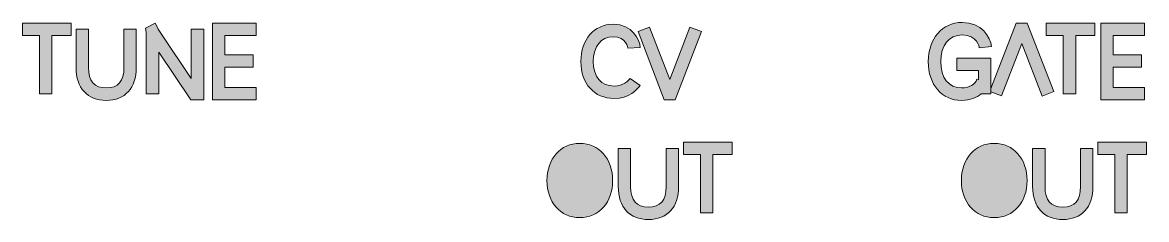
# Model space of a CAD drawing. Header units: millimetres. Extents: x 13.6 to 103.3, y 56.1 to 93.5.
# Drawn here: x 14.66 to 46.62, y 56.06 to 61.66 of the extents above; entities that cross this region are included whole.
import ezdxf

# ---------------------------------------------------------------- set-up
doc = ezdxf.new("R2010")
doc.units = ezdxf.units.MM
doc.header["$MEASUREMENT"] = 0
doc.layers.add('Layer 3', color=7, linetype='Continuous', lineweight=0)

# ---------------------------------------------------------------- blocks, each defined once
blk = doc.blocks.new('Block_0')
at = {"layer": 'Layer 3', "true_color": 0xff0000, "transparency": 33554687}
h = blk.add_hatch(color=1, dxfattribs=at)
h.dxf.hatch_style = 2
h.paths.add_polyline_path([(14.657, 61.294), (15.14, 61.294), (15.14, 59.637), (15.493, 59.637), (15.493, 61.294), (16.042, 61.294), (16.042, 61.647), (14.657, 61.647)])
h = blk.add_hatch(color=1, dxfattribs=at)
h.dxf.hatch_style = 2
edge = h.paths.add_edge_path()
edge.add_spline(control_points=[(17.542, 60.387), (17.542, 59.993), (17.377, 59.802), (17.038, 59.802), (16.698, 59.802), (16.532, 59.993), (16.532, 60.387), (16.532, 60.387), (16.532, 61.47), (16.532, 61.47), (16.532, 61.47), (16.179, 61.47), (16.179, 61.47), (16.179, 61.47), (16.179, 60.387), (16.179, 60.387), (16.179, 59.8), (16.5, 59.449), (17.038, 59.449), (17.574, 59.449), (17.894, 59.8), (17.894, 60.387), (17.894, 60.387), (17.894, 61.47), (17.894, 61.47), (17.894, 61.47), (17.542, 61.47), (17.542, 61.47), (17.542, 61.47), (17.542, 60.387), (17.542, 60.387)], knot_values=[0, 0, 0, 0, 1, 1, 1, 2, 2, 2, 3, 3, 3, 4, 4, 4, 5, 5, 5, 6, 6, 6, 7, 7, 7, 8, 8, 8, 9, 9, 9, 10, 10, 10, 10], degree=3, periodic=0)
h = blk.add_hatch(color=1, dxfattribs=at)
h.dxf.hatch_style = 2
edge = h.paths.add_edge_path()
edge.add_spline(control_points=[(19.458, 60.076), (19.458, 60.076), (18.609, 61.335), (18.609, 61.335), (18.609, 61.335), (18.576, 61.385), (18.576, 61.385), (18.547, 61.429), (18.516, 61.477), (18.512, 61.483), (18.512, 61.483), (18.428, 61.64), (18.428, 61.64), (18.428, 61.64), (18.159, 61.498), (18.159, 61.498), (18.159, 61.498), (18.174, 61.375), (18.174, 61.375), (18.176, 61.359), (18.177, 61.322), (18.177, 61.273), (18.177, 61.273), (18.177, 59.637), (18.177, 59.637), (18.177, 59.637), (18.53, 59.637), (18.53, 59.637), (18.53, 59.637), (18.53, 60.821), (18.53, 60.821), (18.53, 60.821), (19.447, 59.461), (19.447, 59.461), (19.447, 59.461), (19.811, 59.461), (19.811, 59.461), (19.811, 59.461), (19.811, 61.47), (19.811, 61.47), (19.811, 61.47), (19.458, 61.47), (19.458, 61.47), (19.458, 61.47), (19.458, 60.076), (19.458, 60.076)], knot_values=[0, 0, 0, 0, 1, 1, 1, 2, 2, 2, 3, 3, 3, 4, 4, 4, 5, 5, 5, 6, 6, 6, 7, 7, 7, 8, 8, 8, 9, 9, 9, 10, 10, 10, 11, 11, 11, 12, 12, 12, 13, 13, 13, 14, 14, 14, 15, 15, 15, 15], degree=3, periodic=0)
h = blk.add_hatch(color=1, dxfattribs=at)
h.dxf.hatch_style = 2
h.paths.add_polyline_path([(20.057, 59.461), (21.305, 59.461), (21.305, 59.813), (20.41, 59.813), (20.41, 60.391), (21.221, 60.391), (21.221, 60.744), (20.41, 60.744), (20.41, 61.294), (21.305, 61.294), (21.305, 61.647), (20.057, 61.647)])
h = blk.add_hatch(color=1, dxfattribs=at)
h.dxf.hatch_style = 2
edge = h.paths.add_edge_path()
edge.add_spline(control_points=[(32.219, 59.869), (32.219, 59.869), (31.934, 60.076), (31.934, 60.076), (31.886, 60.01), (31.745, 59.856), (31.481, 59.856), (31.109, 59.856), (30.888, 60.118), (30.888, 60.556), (30.888, 60.984), (31.109, 61.26), (31.453, 61.26), (31.828, 61.26), (31.872, 60.935), (31.872, 60.931), (31.872, 60.931), (32.224, 60.954), (32.224, 60.954), (32.21, 61.169), (32.003, 61.613), (31.453, 61.613), (30.912, 61.613), (30.535, 61.178), (30.535, 60.556), (30.535, 59.926), (30.915, 59.503), (31.481, 59.503), (31.908, 59.503), (32.139, 59.759), (32.219, 59.869)], knot_values=[0, 0, 0, 0, 1, 1, 1, 2, 2, 2, 3, 3, 3, 4, 4, 4, 5, 5, 5, 6, 6, 6, 7, 7, 7, 8, 8, 8, 9, 9, 9, 10, 10, 10, 10], degree=3, periodic=0)
h = blk.add_hatch(color=1, dxfattribs=at)
h.dxf.hatch_style = 2
h.paths.add_polyline_path([(32.49, 61.533), (32.161, 61.407), (32.907, 59.461), (33.217, 59.461), (33.963, 61.407), (33.633, 61.533), (33.062, 60.042)])
h = blk.add_hatch(color=1, dxfattribs=at)
h.dxf.hatch_style = 2
edge = h.paths.add_edge_path()
edge.add_spline(control_points=[(41.921, 59.637), (41.921, 59.637), (42.197, 59.637), (42.197, 59.637), (42.197, 59.637), (42.197, 59.688), (42.197, 59.688), (42.197, 59.688), (42.197, 59.785), (42.197, 59.785), (42.197, 59.785), (42.197, 60.651), (42.197, 60.651), (42.197, 60.651), (41.225, 60.651), (41.225, 60.651), (41.225, 60.651), (41.225, 60.298), (41.225, 60.298), (41.225, 60.298), (41.844, 60.298), (41.844, 60.298), (41.844, 60.298), (41.844, 60.036), (41.844, 60.036), (41.844, 60.036), (41.798, 60.053), (41.798, 60.053), (41.741, 59.896), (41.578, 59.802), (41.363, 59.802), (40.995, 59.802), (40.767, 60.091), (40.767, 60.556), (40.767, 61.015), (41.005, 61.311), (41.375, 61.311), (41.818, 61.311), (41.86, 60.957), (41.862, 60.942), (41.862, 60.942), (42.213, 60.978), (42.213, 60.978), (42.184, 61.254), (41.937, 61.664), (41.375, 61.664), (40.809, 61.664), (40.414, 61.208), (40.414, 60.556), (40.414, 59.894), (40.795, 59.449), (41.363, 59.449), (41.607, 59.449), (41.791, 59.527), (41.921, 59.637)], knot_values=[0, 0, 0, 0, 1, 1, 1, 2, 2, 2, 3, 3, 3, 4, 4, 4, 5, 5, 5, 6, 6, 6, 7, 7, 7, 8, 8, 8, 9, 9, 9, 10, 10, 10, 11, 11, 11, 12, 12, 12, 13, 13, 13, 14, 14, 14, 15, 15, 15, 16, 16, 16, 17, 17, 17, 18, 18, 18, 18], degree=3, periodic=0)
h = blk.add_hatch(color=1, dxfattribs=at)
h.dxf.hatch_style = 2
h.paths.add_polyline_path([(42.493, 59.574), (43.071, 61.069), (43.651, 59.573), (43.98, 59.701), (43.225, 61.647), (42.916, 61.647), (42.197, 59.785), (42.197, 59.688)])
h = blk.add_hatch(color=1, dxfattribs=at)
h.dxf.hatch_style = 2
h.paths.add_polyline_path([(43.769, 61.294), (44.252, 61.294), (44.252, 59.637), (44.605, 59.637), (44.605, 61.294), (45.153, 61.294), (45.153, 61.647), (43.769, 61.647)])
h = blk.add_hatch(color=1, dxfattribs=at)
h.dxf.hatch_style = 2
h.paths.add_polyline_path([(46.565, 61.294), (46.565, 61.647), (45.316, 61.647), (45.316, 59.461), (46.565, 59.461), (46.565, 59.813), (45.669, 59.813), (45.669, 60.391), (46.48, 60.391), (46.48, 60.744), (45.669, 60.744), (45.669, 61.294)])
h = blk.add_hatch(color=1, dxfattribs=at)
h.dxf.hatch_style = 2
edge = h.paths.add_edge_path()
edge.add_spline(control_points=[(30.503, 58.226), (29.954, 58.226), (29.571, 57.792), (29.571, 57.17), (29.571, 56.549), (29.954, 56.116), (30.503, 56.116), (31.054, 56.116), (31.439, 56.549), (31.439, 57.17), (31.439, 57.792), (31.054, 58.226), (30.503, 58.226)], knot_values=[0, 0, 0, 0, 1, 1, 1, 2, 2, 2, 3, 3, 3, 4, 4, 4, 4], degree=3, periodic=0)
h = blk.add_hatch(color=1, dxfattribs=at)
h.dxf.hatch_style = 2
h.paths.add_polyline_path([(33.451, 57.907), (33.934, 57.907), (33.934, 56.25), (34.287, 56.25), (34.287, 57.907), (34.836, 57.907), (34.836, 58.26), (33.451, 58.26)])
h = blk.add_hatch(color=1, dxfattribs=at)
h.dxf.hatch_style = 2
edge = h.paths.add_edge_path()
edge.add_spline(control_points=[(42.288, 58.226), (41.739, 58.226), (41.355, 57.792), (41.355, 57.17), (41.355, 56.549), (41.739, 56.116), (42.288, 56.116), (42.838, 56.116), (43.223, 56.549), (43.223, 57.17), (43.223, 57.792), (42.838, 58.226), (42.288, 58.226)], knot_values=[0, 0, 0, 0, 1, 1, 1, 2, 2, 2, 3, 3, 3, 4, 4, 4, 4], degree=3, periodic=0)
h = blk.add_hatch(color=1, dxfattribs=at)
h.dxf.hatch_style = 2
h.paths.add_polyline_path([(45.235, 57.907), (45.718, 57.907), (45.718, 56.25), (46.071, 56.25), (46.071, 57.907), (46.62, 57.907), (46.62, 58.26), (45.235, 58.26)])
h = blk.add_hatch(color=1, dxfattribs=at)
h.dxf.hatch_style = 2
edge = h.paths.add_edge_path()
edge.add_spline(control_points=[(32.96, 57.001), (32.96, 56.607), (32.795, 56.415), (32.457, 56.415), (32.116, 56.415), (31.95, 56.607), (31.95, 57.001), (31.95, 57.001), (31.95, 58.084), (31.95, 58.084), (31.95, 58.084), (31.598, 58.084), (31.598, 58.084), (31.598, 58.084), (31.598, 57.001), (31.598, 57.001), (31.598, 56.413), (31.919, 56.063), (32.457, 56.063), (32.993, 56.063), (33.313, 56.413), (33.313, 57.001), (33.313, 57.001), (33.313, 58.084), (33.313, 58.084), (33.313, 58.084), (32.96, 58.084), (32.96, 58.084), (32.96, 58.084), (32.96, 57.001), (32.96, 57.001)], knot_values=[0, 0, 0, 0, 1, 1, 1, 2, 2, 2, 3, 3, 3, 4, 4, 4, 5, 5, 5, 6, 6, 6, 7, 7, 7, 8, 8, 8, 9, 9, 9, 10, 10, 10, 10], degree=3, periodic=0)
h = blk.add_hatch(color=1, dxfattribs=at)
h.dxf.hatch_style = 2
edge = h.paths.add_edge_path()
edge.add_spline(control_points=[(44.744, 57.001), (44.744, 56.607), (44.58, 56.415), (44.241, 56.415), (43.9, 56.415), (43.734, 56.607), (43.734, 57.001), (43.734, 57.001), (43.734, 58.084), (43.734, 58.084), (43.734, 58.084), (43.382, 58.084), (43.382, 58.084), (43.382, 58.084), (43.382, 57.001), (43.382, 57.001), (43.382, 56.413), (43.703, 56.063), (44.241, 56.063), (44.777, 56.063), (45.097, 56.413), (45.097, 57.001), (45.097, 57.001), (45.097, 58.084), (45.097, 58.084), (45.097, 58.084), (44.744, 58.084), (44.744, 58.084), (44.744, 58.084), (44.744, 57.001), (44.744, 57.001)], knot_values=[0, 0, 0, 0, 1, 1, 1, 2, 2, 2, 3, 3, 3, 4, 4, 4, 5, 5, 5, 6, 6, 6, 7, 7, 7, 8, 8, 8, 9, 9, 9, 10, 10, 10, 10], degree=3, periodic=0)
at = {"layer": 'Layer 3'}
for points in [[(14.657, 61.294), (15.14, 61.294), (15.14, 59.637), (15.493, 59.637), (15.493, 61.294), (16.042, 61.294), (16.042, 61.647), (14.657, 61.647)], [(20.057, 59.461), (21.305, 59.461), (21.305, 59.813), (20.41, 59.813), (20.41, 60.391), (21.221, 60.391), (21.221, 60.744), (20.41, 60.744), (20.41, 61.294), (21.305, 61.294), (21.305, 61.647), (20.057, 61.647)], [(32.49, 61.533), (32.161, 61.407), (32.907, 59.461), (33.217, 59.461), (33.963, 61.407), (33.633, 61.533), (33.062, 60.042)], [(42.493, 59.574), (43.071, 61.069), (43.651, 59.573), (43.98, 59.701), (43.225, 61.647), (42.916, 61.647), (42.197, 59.785), (42.197, 59.688)], [(43.769, 61.294), (44.252, 61.294), (44.252, 59.637), (44.605, 59.637), (44.605, 61.294), (45.153, 61.294), (45.153, 61.647), (43.769, 61.647)], [(46.565, 61.294), (46.565, 61.647), (45.316, 61.647), (45.316, 59.461), (46.565, 59.461), (46.565, 59.813), (45.669, 59.813), (45.669, 60.391), (46.48, 60.391), (46.48, 60.744), (45.669, 60.744), (45.669, 61.294)], [(33.451, 57.907), (33.934, 57.907), (33.934, 56.25), (34.287, 56.25), (34.287, 57.907), (34.836, 57.907), (34.836, 58.26), (33.451, 58.26)], [(45.235, 57.907), (45.718, 57.907), (45.718, 56.25), (46.071, 56.25), (46.071, 57.907), (46.62, 57.907), (46.62, 58.26), (45.235, 58.26)]]:
    blk.add_lwpolyline(points, close=True, dxfattribs=at)
for points, knots in [([(17.542, 60.387), (17.542, 59.993), (17.377, 59.802), (17.038, 59.802), (16.698, 59.802), (16.532, 59.993), (16.532, 60.387), (16.532, 60.387), (16.532, 61.47), (16.532, 61.47), (16.532, 61.47), (16.179, 61.47), (16.179, 61.47), (16.179, 61.47), (16.179, 60.387), (16.179, 60.387), (16.179, 59.8), (16.5, 59.449), (17.038, 59.449), (17.574, 59.449), (17.894, 59.8), (17.894, 60.387), (17.894, 60.387), (17.894, 61.47), (17.894, 61.47), (17.894, 61.47), (17.542, 61.47), (17.542, 61.47), (17.542, 61.47), (17.542, 60.387), (17.542, 60.387)], [0, 0, 0, 0, 1, 1, 1, 2, 2, 2, 3, 3, 3, 4, 4, 4, 5, 5, 5, 6, 6, 6, 7, 7, 7, 8, 8, 8, 9, 9, 9, 10, 10, 10, 10]), ([(19.458, 60.076), (19.458, 60.076), (18.609, 61.335), (18.609, 61.335), (18.609, 61.335), (18.576, 61.385), (18.576, 61.385), (18.547, 61.429), (18.516, 61.477), (18.512, 61.483), (18.512, 61.483), (18.428, 61.64), (18.428, 61.64), (18.428, 61.64), (18.159, 61.498), (18.159, 61.498), (18.159, 61.498), (18.174, 61.375), (18.174, 61.375), (18.176, 61.359), (18.177, 61.322), (18.177, 61.273), (18.177, 61.273), (18.177, 59.637), (18.177, 59.637), (18.177, 59.637), (18.53, 59.637), (18.53, 59.637), (18.53, 59.637), (18.53, 60.821), (18.53, 60.821), (18.53, 60.821), (19.447, 59.461), (19.447, 59.461), (19.447, 59.461), (19.811, 59.461), (19.811, 59.461), (19.811, 59.461), (19.811, 61.47), (19.811, 61.47), (19.811, 61.47), (19.458, 61.47), (19.458, 61.47), (19.458, 61.47), (19.458, 60.076), (19.458, 60.076)], [0, 0, 0, 0, 1, 1, 1, 2, 2, 2, 3, 3, 3, 4, 4, 4, 5, 5, 5, 6, 6, 6, 7, 7, 7, 8, 8, 8, 9, 9, 9, 10, 10, 10, 11, 11, 11, 12, 12, 12, 13, 13, 13, 14, 14, 14, 15, 15, 15, 15]), ([(32.219, 59.869), (32.219, 59.869), (31.934, 60.076), (31.934, 60.076), (31.886, 60.01), (31.745, 59.856), (31.481, 59.856), (31.109, 59.856), (30.888, 60.118), (30.888, 60.556), (30.888, 60.984), (31.109, 61.26), (31.453, 61.26), (31.828, 61.26), (31.872, 60.935), (31.872, 60.931), (31.872, 60.931), (32.224, 60.954), (32.224, 60.954), (32.21, 61.169), (32.003, 61.613), (31.453, 61.613), (30.912, 61.613), (30.535, 61.178), (30.535, 60.556), (30.535, 59.926), (30.915, 59.503), (31.481, 59.503), (31.908, 59.503), (32.139, 59.759), (32.219, 59.869)], [0, 0, 0, 0, 1, 1, 1, 2, 2, 2, 3, 3, 3, 4, 4, 4, 5, 5, 5, 6, 6, 6, 7, 7, 7, 8, 8, 8, 9, 9, 9, 10, 10, 10, 10]), ([(41.921, 59.637), (41.921, 59.637), (42.197, 59.637), (42.197, 59.637), (42.197, 59.637), (42.197, 59.688), (42.197, 59.688), (42.197, 59.688), (42.197, 59.785), (42.197, 59.785), (42.197, 59.785), (42.197, 60.651), (42.197, 60.651), (42.197, 60.651), (41.225, 60.651), (41.225, 60.651), (41.225, 60.651), (41.225, 60.298), (41.225, 60.298), (41.225, 60.298), (41.844, 60.298), (41.844, 60.298), (41.844, 60.298), (41.844, 60.036), (41.844, 60.036), (41.844, 60.036), (41.798, 60.053), (41.798, 60.053), (41.741, 59.896), (41.578, 59.802), (41.363, 59.802), (40.995, 59.802), (40.767, 60.091), (40.767, 60.556), (40.767, 61.015), (41.005, 61.311), (41.375, 61.311), (41.818, 61.311), (41.86, 60.957), (41.862, 60.942), (41.862, 60.942), (42.213, 60.978), (42.213, 60.978), (42.184, 61.254), (41.937, 61.664), (41.375, 61.664), (40.809, 61.664), (40.414, 61.208), (40.414, 60.556), (40.414, 59.894), (40.795, 59.449), (41.363, 59.449), (41.607, 59.449), (41.791, 59.527), (41.921, 59.637)], [0, 0, 0, 0, 1, 1, 1, 2, 2, 2, 3, 3, 3, 4, 4, 4, 5, 5, 5, 6, 6, 6, 7, 7, 7, 8, 8, 8, 9, 9, 9, 10, 10, 10, 11, 11, 11, 12, 12, 12, 13, 13, 13, 14, 14, 14, 15, 15, 15, 16, 16, 16, 17, 17, 17, 18, 18, 18, 18]), ([(30.503, 58.226), (29.954, 58.226), (29.571, 57.792), (29.571, 57.17), (29.571, 56.549), (29.954, 56.116), (30.503, 56.116), (31.054, 56.116), (31.439, 56.549), (31.439, 57.17), (31.439, 57.792), (31.054, 58.226), (30.503, 58.226)], [0, 0, 0, 0, 1, 1, 1, 2, 2, 2, 3, 3, 3, 4, 4, 4, 4]), ([(42.288, 58.226), (41.739, 58.226), (41.355, 57.792), (41.355, 57.17), (41.355, 56.549), (41.739, 56.116), (42.288, 56.116), (42.838, 56.116), (43.223, 56.549), (43.223, 57.17), (43.223, 57.792), (42.838, 58.226), (42.288, 58.226)], [0, 0, 0, 0, 1, 1, 1, 2, 2, 2, 3, 3, 3, 4, 4, 4, 4]), ([(32.96, 57.001), (32.96, 56.607), (32.795, 56.415), (32.457, 56.415), (32.116, 56.415), (31.95, 56.607), (31.95, 57.001), (31.95, 57.001), (31.95, 58.084), (31.95, 58.084), (31.95, 58.084), (31.598, 58.084), (31.598, 58.084), (31.598, 58.084), (31.598, 57.001), (31.598, 57.001), (31.598, 56.413), (31.919, 56.063), (32.457, 56.063), (32.993, 56.063), (33.313, 56.413), (33.313, 57.001), (33.313, 57.001), (33.313, 58.084), (33.313, 58.084), (33.313, 58.084), (32.96, 58.084), (32.96, 58.084), (32.96, 58.084), (32.96, 57.001), (32.96, 57.001)], [0, 0, 0, 0, 1, 1, 1, 2, 2, 2, 3, 3, 3, 4, 4, 4, 5, 5, 5, 6, 6, 6, 7, 7, 7, 8, 8, 8, 9, 9, 9, 10, 10, 10, 10]), ([(44.744, 57.001), (44.744, 56.607), (44.58, 56.415), (44.241, 56.415), (43.9, 56.415), (43.734, 56.607), (43.734, 57.001), (43.734, 57.001), (43.734, 58.084), (43.734, 58.084), (43.734, 58.084), (43.382, 58.084), (43.382, 58.084), (43.382, 58.084), (43.382, 57.001), (43.382, 57.001), (43.382, 56.413), (43.703, 56.063), (44.241, 56.063), (44.777, 56.063), (45.097, 56.413), (45.097, 57.001), (45.097, 57.001), (45.097, 58.084), (45.097, 58.084), (45.097, 58.084), (44.744, 58.084), (44.744, 58.084), (44.744, 58.084), (44.744, 57.001), (44.744, 57.001)], [0, 0, 0, 0, 1, 1, 1, 2, 2, 2, 3, 3, 3, 4, 4, 4, 5, 5, 5, 6, 6, 6, 7, 7, 7, 8, 8, 8, 9, 9, 9, 10, 10, 10, 10])]:
    blk.add_open_spline(points, degree=3, knots=knots, dxfattribs=at)

msp = doc.modelspace()

# ---------------------------------------------------------------- block references
at = {"layer": 'Layer 3'}
msp.add_blockref('Block_0', (0, 0), dxfattribs=at)

doc.saveas('drawing.dxf')
